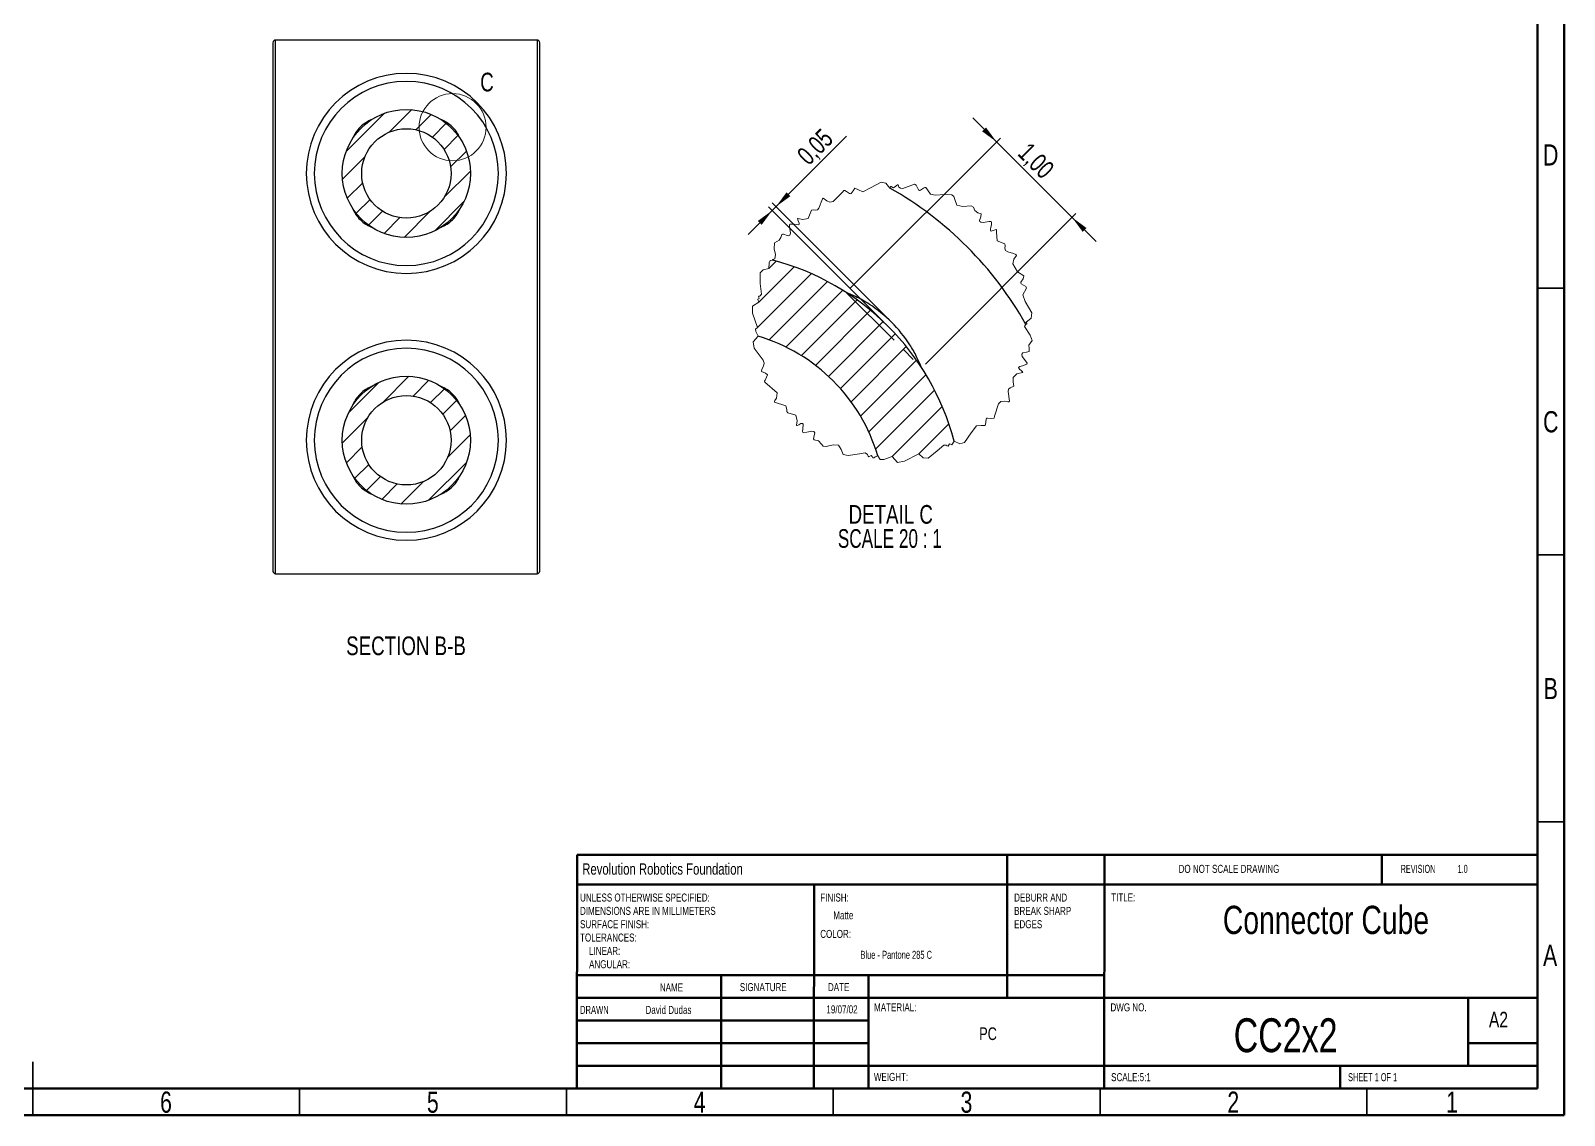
# Model space of a CAD drawing. Header units: millimetres. Extents: x 15 to 589, y 5 to 415.
# Drawn here: x 301.6 to 589, y 5 to 208.2 of the extents above; entities that cross this region are included whole.
import ezdxf

# ---------------------------------------------------------------- set-up
doc = ezdxf.new("R2010")
doc.units = ezdxf.units.MM
doc.linetypes.add('CENTERX2', pattern=[20.32, 12.7, -2.54, 2.54, -2.54])
doc.styles.add('SLDTEXTSTYLE0', font='TXT', dxfattribs={"width": 0.75})
doc.styles.add('SLDTEXTSTYLE1', font='TXT', dxfattribs={"width": 0.686449})
doc.styles.add('SLDTEXTSTYLE2', font='TXT', dxfattribs={"width": 0.625})
doc.styles.add('SLDTEXTSTYLE3', font='TXT', dxfattribs={"width": 0.6875})
doc.styles.add('SLDTEXTSTYLE4', font='TXT', dxfattribs={"width": 0.7})
doc.dimstyles.new('SLDDIMSTYLE7', dxfattribs={"dimtxt": 3.5, "dimasz": 3.302, "dimexe": 0, "dimexo": 0.0625, "dimgap": 0.875, "dimtad": 1, "dimlfac": 0.05, "dimrnd": 1e-09, "dimzin": 12, "dimdsep": 46, "dimtxsty": 'SLDTEXTSTYLE0', "dimsah": 1, "dimcen": 0.09, "dimadec": 0, "dimazin": 3, "dimtfac": 1, "dimtmove": 0, "dimatfit": 0, "dimfxl": 0, "dimfrac": 2, "dimtolj": 1, "dimtzin": 12, "dimarcsym": 0})
doc.dimstyles.new('SLDDIMSTYLE8', dxfattribs={"dimtxt": 3.5, "dimasz": 3.302, "dimexe": 0, "dimexo": 0.0625, "dimgap": 0.875, "dimtad": 1, "dimlfac": 0.05, "dimrnd": 1e-09, "dimdsep": 46, "dimtxsty": 'SLDTEXTSTYLE0', "dimsah": 1, "dimcen": 0.09, "dimadec": 0, "dimazin": 2, "dimtfac": 1, "dimtmove": 0, "dimatfit": 0, "dimfxl": 0, "dimfrac": 2, "dimtolj": 1, "dimtzin": 12, "dimarcsym": 0})

# ---------------------------------------------------------------- blocks, each defined once
blk = doc.blocks.new('SW_NOTE_0_1')
at = {"color": 0, "linetype": 'Continuous', "lineweight": 0, "char_height": 1.5, "attachment_point": 1, "style": 'SLDTEXTSTYLE0'}
for s, insert in [('UNLESS OTHERWISE SPECIFIED:', (0, 1.93)), ('DIMENSIONS ARE IN MILLIMETERS', (0, -0.57)), ('TOLERANCES:', (0, -5.57)), ('SURFACE FINISH:', (0, -3.07)), ('LINEAR:', (1.69, -8.07)), ('ANGULAR:', (1.69, -10.57))]:
    blk.add_mtext(s, dxfattribs=dict(at, insert=insert))
blk = doc.blocks.new('SW_NOTE_0_2')
at = {"color": 0, "linetype": 'Continuous', "lineweight": 0, "char_height": 1.5, "attachment_point": 1, "style": 'SLDTEXTSTYLE0'}
for s, insert in [('DEBURR AND', (0, 1.93)), ('BREAK SHARP', (0, -0.57)), ('EDGES', (0, -3.07))]:
    blk.add_mtext(s, dxfattribs=dict(at, insert=insert))
blk = doc.blocks.new('SW_HATCH_0')
at = {"color": 0, "linetype": 'Continuous', "lineweight": 18}
for p, q in [((0, 0), (-1.44, -1.44)), ((6.59, -2.39), (-3.54, -12.52)), ((3.39, -1.1), (-3.27, -7.76)), ((9.6, -3.87), (-1.34, -14.81)), ((12.44, -5.52), (1.8, -16.16)), ((15.12, -7.33), (4.68, -17.77)), ((17.65, -9.29), (7.33, -19.61)), ((20.03, -11.4), (9.77, -21.66)), ((22.25, -13.67), (11.99, -23.93)), ((24.33, -16.08), (13.99, -26.42)), ((26.26, -18.64), (15.78, -29.12)), ((28.03, -21.36), (17.33, -32.06)), ((29.64, -24.24), (18.62, -35.26)), ((31.08, -27.29), (21.67, -36.7)), ((32.33, -30.53), (26.67, -36.19))]:
    blk.add_line(p, q, dxfattribs=at)
blk = doc.blocks.new('_D_28')
at = {"color": 7, "linetype": 'Continuous', "lineweight": 0}
for p, q in [((482.62, 187.4), (478.13, 191.89)), ((455.13, 159.92), (483.32, 188.11)), ((482.62, 187.4), (496.76, 173.26)), ((469.28, 145.77), (497.47, 173.96)), ((496.76, 173.26), (501.25, 168.77))]:
    blk.add_line(p, q, dxfattribs=at)
at = {"color": 7, "linetype": 'Continuous', "lineweight": 18}
for points in [[(482.62, 187.4), (480.64, 190.09), (479.92, 189.37)], [(496.76, 173.26), (498.73, 170.56), (499.45, 171.28)]]:
    blk.add_solid(points, dxfattribs=at)
at = {"color": 7, "linetype": 'Continuous', "lineweight": 18, "insert": (488.85, 187.54), "char_height": 3.5, "attachment_point": 1, "rotation": 315, "style": 'SLDTEXTSTYLE0'}
blk.add_mtext('1,00', dxfattribs=at)
blk = doc.blocks.new('_D_29')
at = {"color": 7, "linetype": 'Continuous', "lineweight": 0}
for p, q in [((441.27, 175.27), (454.51, 188.51)), ((462.24, 154.3), (440.57, 175.98)), ((440.56, 174.56), (436.07, 170.07)), ((461.54, 153.59), (439.86, 175.27)), ((441.27, 175.27), (440.56, 174.56))]:
    blk.add_line(p, q, dxfattribs=at)
at = {"color": 7, "linetype": 'Continuous', "lineweight": 18}
for points in [[(441.27, 175.27), (443.97, 177.24), (443.25, 177.96)], [(440.56, 174.56), (437.87, 172.59), (438.59, 171.87)]]:
    blk.add_solid(points, dxfattribs=at)
at = {"color": 7, "linetype": 'Continuous', "lineweight": 18, "insert": (444.92, 185.3), "char_height": 3.5, "attachment_point": 1, "rotation": 45, "style": 'SLDTEXTSTYLE0'}
blk.add_mtext('0,05', dxfattribs=at)
blk = doc.blocks.new('SW_NOTE_0_3')
at = {"color": 0, "linetype": 'Continuous', "lineweight": 0, "char_height": 3.5, "attachment_point": 2}
for s, insert, style in [('DETAIL C', (9.68, 4.51), 'SLDTEXTSTYLE0'), ('SCALE 20 : 1', (9.51, -0.01), 'SLDTEXTSTYLE3')]:
    blk.add_mtext(s, dxfattribs=dict(at, insert=insert, style=style))

msp = doc.modelspace()

# ---------------------------------------------------------------- hatches: boundary and pattern name
at = {"linetype": 'Continuous', "lineweight": 18}
h = msp.add_hatch(dxfattribs=at)
h.set_pattern_fill('ANSI31', style=0)
edge = h.paths.add_edge_path(flags=0)
edge.add_arc((372.0039, 181.4977), 12, 0, 360)
edge = h.paths.add_edge_path(flags=0)
edge.add_arc((372.0039, 181.4977), 8.375, 0, 360)
h = msp.add_hatch(dxfattribs=at)
h.set_pattern_fill('ANSI31', style=0)
edge = h.paths.add_edge_path(flags=0)
edge.add_arc((372.0039, 131.4977), 12, 0, 360)
edge = h.paths.add_edge_path(flags=0)
edge.add_arc((372.0039, 131.4977), 8.375, 0, 360)

# ---------------------------------------------------------------- linework, layer by layer
at = {"color": 7, "linetype": 'Continuous', "lineweight": 70}
for p, q in [((589, 415), (589, 5)), ((584, 410), (584, 10)), ((584, 10), (20, 10)), ((589, 5), (15, 5))]:
    msp.add_line(p, q, dxfattribs=at)
at = {"color": 7, "linetype": 'Continuous', "lineweight": 25}
for p, q in [((347.0039, 205.9977), (347.0039, 181.4977)), ((396.5039, 206.4977), (347.5039, 206.4977)), ((347.5039, 181.4977), (347.5039, 206.4977)), ((396.5039, 206.4977), (396.5039, 181.4977)), ((397.0039, 181.4977), (397.0039, 205.9977)), ((347.0039, 181.4977), (347.0039, 131.4977)), ((347.5039, 131.4977), (347.5039, 181.4977)), ((396.5039, 181.4977), (396.5039, 131.4977)), ((397.0039, 131.4977), (397.0039, 181.4977)), ((347.0039, 131.4977), (347.0039, 106.9977)), ((347.5039, 106.4977), (347.5039, 131.4977)), ((396.5039, 131.4977), (396.5039, 106.4977)), ((397.0039, 106.9977), (397.0039, 131.4977)), ((347.5039, 106.4977), (396.5039, 106.4977))]:
    msp.add_line(p, q, dxfattribs=at)
at = {"color": 7, "linetype": 'CENTERX2', "lineweight": 18}
msp.add_line((454.4273, 159.2099), (468.5694, 145.0677), dxfattribs=at)
at = {"color": 7, "linetype": 'Continuous', "lineweight": 35}
for p, q in [((584, 160), (589, 160)), ((584, 110), (589, 110)), ((584, 60), (589, 60)), ((302, 5), (302, 15)), ((302, 10), (302, 5)), ((352, 10), (352, 5)), ((402, 10), (402, 5)), ((452, 10), (452, 5)), ((502, 10), (502, 5)), ((552, 10), (552, 5))]:
    msp.add_line(p, q, dxfattribs=at)
at = {"color": 7, "linetype": 'Continuous', "lineweight": 50}
for p, q in [((404, 53.8388), (403.9762, 10)), ((404, 53.8388), (584, 53.8388)), ((484.6, 53.8388), (484.5854, 26.9563)), ((502.8, 53.8388), (502.7762, 9.9465)), ((554.797, 48.2259), (554.8, 53.8388)), ((583.997, 48.2259), (403.997, 48.2259)), ((448.3959, 48.2259), (448.3752, 9.9759)), ((502.8, 31.25), (404, 31.25)), ((430.991, 31.25), (430.991, 10)), ((458.6, 10), (458.6, 31.25)), ((458.6, 27), (404, 27)), ((458.6, 27), (584, 27)), ((571, 14.25), (571, 27)), ((458.6, 22.7499), (404, 22.7499)), ((458.6, 18.5), (404, 18.5)), ((584, 18.5), (571, 18.5)), ((404, 14.25), (584, 14.25)), ((547, 10), (547, 14.25))]:
    msp.add_line(p, q, dxfattribs=at)
at = {"color": 7, "linetype": 'Continuous', "lineweight": 18, "flags": 128}
msp.add_lwpolyline([(488.2125, 153.5181), (488.1103, 153.591), (489.0737, 154.382), (489.2015, 155.3988), (487.9787, 157.5217), (487.4977, 158.7726), (488.1914, 160.017), (488.1807, 160.1761), (488.064, 160.312), (487.6312, 160.5433), (487.2228, 160.7869), (487.1365, 160.9381), (487.1649, 161.117), (487.5951, 161.7384), (487.727, 162.2936), (486.5517, 163.087), (485.6293, 164.5729), (485.8693, 165.4313), (486.3679, 166.098), (486.2148, 166.3122), (485.8071, 166.4758), (484.7292, 166.8208), (484.3094, 167.0869), (484.1356, 167.4715), (484.196, 167.9472), (484.1692, 168.3281), (482.7374, 168.8727), (482.5693, 170.4808), (482.5753, 170.98), (482.3493, 170.9078), (481.5714, 170.6595), (481.4673, 170.773), (481.4643, 171.0876), (481.6455, 171.9378), (481.681, 172.293), (481.5827, 172.4837), (481.222, 172.4781), (480.1184, 172.2758), (479.6363, 172.376), (479.4882, 172.4975), (479.432, 172.6696), (479.6567, 173.3702), (479.7175, 173.9394), (479.0901, 174.1393), (478.5566, 174.5525), (478.299, 175.1777), (477.8149, 175.4451), (476.2806, 175.2938), (475.1418, 175.5345), (474.7828, 176.6256), (474.6046, 177.1746), (474.1906, 177.4773), (472.9192, 177.5374), (471.1083, 177.4086), (470.2311, 177.5852), (469.6887, 178.4111), (469.3715, 178.8598), (469.1533, 178.8624), (468.8889, 178.7125), (468.3336, 178.3508), (468.1535, 178.325), (468.0043, 178.4136), (467.769, 178.8251), (467.5463, 179.2914), (467.2516, 179.5055), (465.0142, 178.6692), (464.6075, 178.7112), (464.3032, 178.9491), (464.151, 179.3556), (464.07, 179.3664), (463.4712, 178.898), (463.3018, 178.8271), (463.1409, 178.8475), (462.8678, 179.0601), (462.7937, 179.0584), (462.7273, 178.9917), (462.6073, 178.7484), (461.8764, 179.6435), (460.9713, 179.8662), (459.0043, 178.7787), (457.5351, 178.0588), (456.7248, 178.4245), (456.0404, 178.7362), (455.7029, 178.2651), (455.3716, 177.7167), (455.2251, 177.6711), (455.0551, 177.7173), (454.4773, 178.1152), (454.197, 178.2746), (453.956, 178.2738), (453.7036, 177.9918), (451.9787, 176.2288), (451.3775, 176.0895), (450.7928, 176.3507), (450.1061, 176.8354), (449.9568, 176.7439), (449.3254, 174.9836), (449.0486, 174.6682), (448.6604, 174.5869), (448.2251, 174.6495), (447.9015, 174.5872), (447.2741, 173.0487), (446.317, 172.8347), (445.3382, 173.0839), (445.3092, 173.0657), (445.2947, 173.0339), (445.4265, 172.6261), (445.6135, 172.1689), (445.6332, 171.9939), (445.5624, 171.8913), (444.6821, 171.9652), (443.8449, 172.0146), (443.7819, 171.8576), (443.8134, 171.6138), (444.0165, 170.2776), (443.8649, 169.9092), (443.6397, 169.8102), (443.3335, 169.8709), (442.6777, 170.119), (442.5027, 170.1377), (442.3749, 170.0785), (442.1973, 169.5111), (441.8795, 168.9653), (440.9705, 168.4639), (440.9545, 167.3633), (441.1807, 166.3141), (441.0417, 165.5155), (440.6596, 165.3609), (440.6336, 165.3478), (440.6276, 165.3242), (440.6577, 165.2546), (440.1547, 165.1577), (439.9753, 164.7228), (439.9107, 163.6993), (438.8865, 163.4488), (438.2753, 162.8638), (438.3175, 160.8557), (438.553, 158.8482), (438.2935, 158.5782), (438.0927, 158.4842), (438.0242, 158.4323), (438.0092, 158.3668), (438.142, 158.1448), (438.1416, 158.0977), (438.1072, 158.0594), (437.983, 157.997), (437.894, 157.9485), (437.8584, 157.8854), (438.0771, 157.3756), (436.8953, 156.5981), (436.8957, 155.2987), (437.8097, 152.618), (437.4391, 152.2998), (437.4963, 151.8548), (437.927, 150.9769), (436.9798, 149.9536), (437.1921, 148.7527), (438.8879, 146.5074), (439.0734, 145.9673), (438.9131, 145.378), (438.5885, 144.8069), (438.576, 144.3724), (439.3174, 144.0413), (439.6619, 143.7584), (439.5131, 143.2995), (439.2109, 142.7841), (439.144, 142.5549), (439.2051, 142.3699), (441.5094, 140.3845), (441.3526, 139.3832), (441.0398, 138.9398), (440.9628, 138.7627), (440.9926, 138.6259), (443.1025, 137.9547), (443.3225, 137.2514), (443.3171, 136.8688), (443.4921, 136.6494), (445.0134, 136.1937), (445.2689, 135.1121), (445.1251, 134.298), (445.1619, 134.2557), (445.2323, 134.2556), (445.5387, 134.3981), (445.9537, 134.6217), (446.2572, 134.6589), (446.3411, 134.5053), (446.2823, 133.5834), (446.2551, 133.1305), (446.3576, 132.8765), (447.0401, 133.0179), (447.9948, 133.2294), (448.375, 133.1416), (448.5426, 132.8861), (448.3533, 132.0563), (448.3124, 131.7811), (448.4002, 131.602), (449.2615, 131.4215), (449.7997, 130.7461), (450.1272, 130.3651), (450.6515, 130.3288), (451.9744, 130.6253), (452.9978, 130.5641), (453.4877, 129.7769), (453.8753, 128.8546), (454.7986, 128.6418), (456.9037, 128.985), (457.9872, 129.116), (458.3967, 128.8182), (458.5371, 128.5486), (458.6935, 128.4016), (459.1343, 128.6409), (459.2908, 128.4699), (459.4318, 128.2234), (459.6333, 128.2282), (459.8747, 128.3885), (460.3364, 128.5675), (460.7775, 127.9048), (461.5087, 127.9089), (463.0145, 128.4314), (464.0226, 127.3331), (465.378, 127.5601), (468.0207, 128.9474), (468.8797, 128.2191), (469.7799, 128.1388), (471.4747, 129.4916), (472.6963, 130.6078), (473.1392, 130.5857), (473.3747, 130.4575), (473.5657, 130.4152), (473.697, 130.6807), (473.7414, 130.7702), (473.8055, 130.8092), (473.9927, 130.7362), (474.2404, 130.6501), (474.6546, 131.3193), (475.7086, 130.8532), (476.6145, 131.0601), (477.8739, 132.9134), (478.8477, 134.2238), (479.7273, 134.2772), (480.4912, 134.2941), (480.592, 134.8485), (480.628, 135.4973), (480.7285, 135.6144), (480.8929, 135.6587), (481.5802, 135.5726), (482.1361, 135.6428), (482.2466, 135.9915), (482.9615, 138.3474), (483.4226, 138.7592), (484.0502, 138.8193), (484.6891, 138.671), (484.9082, 138.6768), (485.0162, 138.8063), (484.7876, 140.6313), (484.8685, 141.0531), (485.148, 141.3239), (485.8607, 141.6528), (485.7434, 142.42), (485.7163, 143.2881), (486.4203, 143.9439), (487.4522, 144.1709), (487.5014, 144.2254), (487.4409, 144.3473), (487.2647, 144.5067), (486.8785, 144.8279), (486.7492, 144.9809), (486.7239, 145.1129), (486.9759, 145.3126), (487.4612, 145.4619), (488.3041, 145.781), (488.3344, 145.9385), (488.2272, 146.131), (487.4241, 147.2014), (487.3443, 147.6186), (487.5267, 147.8877), (488.193, 148.0006), (488.7359, 148.1592), (488.6919, 148.6997), (488.6595, 149.3466), (489.2704, 150.212), (488.8797, 151.18), (487.8546, 152.7984), (488.0532, 153.1236), (488.1022, 153.1593), (488.1343, 153.1943), (488.1075, 153.2185), (488.2606, 153.3342), (488.2915, 153.4257), (488.2125, 153.5181)], dxfattribs=at)
at = {"color": 7, "linetype": 'Continuous', "lineweight": 18}
msp.add_circle((380.666, 190.1599), 6.2899, dxfattribs=at)
at = {"color": 7, "linetype": 'Continuous', "lineweight": 25}
for centre, radius in [((372.0039, 181.4977), 12), ((372.0039, 181.4977), 8.375), ((372.0039, 131.4977), 12), ((372.0039, 131.4977), 8.375)]:
    msp.add_circle(centre, radius, dxfattribs=at)
for centre, radius, start, end in [((347.5039, 205.9977), 0.5, 90, 180), ((396.5039, 205.9977), 0.5, 0, 90), ((372.0039, 181.4977), 18.75, 90, 180), ((372.0039, 181.4977), 17.25, 180, 90), ((372.0039, 181.4977), 17.25, 90, 180), ((372.0039, 181.4977), 18.75, 0, 90), ((372.0039, 181.4977), 18.75, 180, 0), ((429.5232, 120.2025), 67.2472, 29.40403, 60.529345), ((428.5787, 119.1567), 47.6542, 14.787082, 75.316942), ((372.0039, 131.4977), 18.75, 0, 180), ((428.5995, 119.2399), 33.0793, 16.378165, 73.621828), ((372.0039, 131.4977), 17.25, 0, 270), ((372.0039, 131.4977), 18.75, 180, 270), ((372.0039, 131.4977), 18.75, 270, 0), ((372.0039, 131.4977), 17.25, 270, 0), ((347.5039, 106.9977), 0.5, 180, 270), ((396.5039, 106.9977), 0.5, 270, 0)]:
    msp.add_arc(centre, radius, start, end, dxfattribs=at)
for points, knots in [([(365.4713, 191.5642), (365.3262, 191.5062), (365.1371, 191.4235), (364.7651, 191.2339), (364.5745, 191.125), (364.0166, 190.7657), (363.6628, 190.4826), (363.0217, 189.8426), (362.7346, 189.4807), (362.3752, 188.9229), (362.2673, 188.735), (362.0786, 188.3658), (361.9953, 188.175), (361.9372, 188.0296)], [0, 0, 0, 0, 0.125, 0.125, 0.25, 0.25, 0.5, 0.5, 0.75, 0.75, 0.875, 0.875, 1, 1, 1, 1]), ([(382.0704, 188.0303), (382.0123, 188.1754), (381.9293, 188.3649), (381.7403, 188.7362), (381.632, 188.9262), (381.2724, 189.4847), (380.9864, 189.8408), (380.3467, 190.4798), (379.9933, 190.7647), (379.434, 191.125), (379.2426, 191.234), (378.87, 191.4236), (378.6814, 191.5062), (378.5364, 191.5642)], [0, 0, 0, 0, 0.125, 0.125, 0.25, 0.25, 0.5, 0.5, 0.75, 0.75, 0.875, 0.875, 1, 1, 1, 1]), ([(361.9374, 174.9651), (361.9954, 174.82), (362.0781, 174.6309), (362.2677, 174.2589), (362.3766, 174.0683), (362.7359, 173.5104), (363.019, 173.1566), (363.659, 172.5155), (364.0209, 172.2284), (364.5787, 171.8691), (364.7665, 171.7611), (365.1358, 171.5724), (365.3266, 171.4892), (365.472, 171.431)], [0, 0, 0, 0, 0.125, 0.125, 0.25, 0.25, 0.5, 0.5, 0.75, 0.75, 0.875, 0.875, 1, 1, 1, 1]), ([(378.5365, 171.4312), (378.6816, 171.4892), (378.8707, 171.5719), (379.2427, 171.7616), (379.4333, 171.8704), (379.9912, 172.2297), (380.345, 172.5128), (380.9861, 173.1528), (381.2732, 173.5147), (381.6325, 174.0725), (381.7405, 174.2604), (381.9291, 174.6296), (382.0124, 174.8204), (382.0706, 174.9658)], [0, 0, 0, 0, 0.125, 0.125, 0.25, 0.25, 0.5, 0.5, 0.75, 0.75, 0.875, 0.875, 1, 1, 1, 1]), ([(468.5675, 145.0724), (468.2659, 145.7723), (467.6222, 147.266), (465.8996, 150.2293), (463.0908, 153.7274), (459.4945, 156.6168), (456.5169, 158.3189), (455.0186, 158.9578), (454.432, 159.208)], [0, 0, 0, 0, 0.1113125, 0.23758574, 0.49999442, 0.76202378, 0.90682045, 1, 1, 1, 1]), ([(365.4713, 141.5641), (365.3262, 141.5061), (365.1371, 141.4235), (364.765, 141.2337), (364.5743, 141.1247), (364.0162, 140.7653), (363.6625, 140.4823), (363.0217, 139.8426), (362.7347, 139.4809), (362.3753, 138.923), (362.2674, 138.7352), (362.0787, 138.3659), (361.9954, 138.1751), (361.9372, 138.0296)], [0, 0, 0, 0, 0.125, 0.125, 0.25, 0.25, 0.5, 0.5, 0.75, 0.75, 0.875, 0.875, 1, 1, 1, 1]), ([(382.0703, 138.0303), (382.0123, 138.1754), (381.9297, 138.3645), (381.7399, 138.7366), (381.6309, 138.9273), (381.2714, 139.4854), (380.9885, 139.839), (380.3488, 140.4799), (379.987, 140.7669), (379.4292, 141.1262), (379.2414, 141.2342), (378.8721, 141.4229), (378.6812, 141.5062), (378.5358, 141.5644)], [0, 0, 0, 0, 0.125, 0.125, 0.25, 0.25, 0.5, 0.5, 0.75, 0.75, 0.875, 0.875, 1, 1, 1, 1]), ([(361.9374, 124.9651), (361.9955, 124.82), (362.0785, 124.6305), (362.2675, 124.2592), (362.3758, 124.0692), (362.7353, 123.5106), (363.0213, 123.1546), (363.6611, 122.5156), (364.0145, 122.2307), (364.5738, 121.8704), (364.7651, 121.7615), (365.1378, 121.5718), (365.3264, 121.4892), (365.4713, 121.4312)], [0, 0, 0, 0, 0.125, 0.125, 0.25, 0.25, 0.5, 0.5, 0.75, 0.75, 0.875, 0.875, 1, 1, 1, 1]), ([(378.5365, 121.4313), (378.6816, 121.4893), (378.8707, 121.5719), (379.2428, 121.7617), (379.4335, 121.8707), (379.9915, 122.2301), (380.3452, 122.5131), (380.9861, 123.1528), (381.2731, 123.5146), (381.6324, 124.0724), (381.7404, 124.2602), (381.9291, 124.6295), (382.0124, 124.8203), (382.0706, 124.9658)], [0, 0, 0, 0, 0.125, 0.125, 0.25, 0.25, 0.5, 0.5, 0.75, 0.75, 0.875, 0.875, 1, 1, 1, 1])]:
    msp.add_open_spline(points, degree=3, knots=knots, dxfattribs=at)

# ---------------------------------------------------------------- block references
at = {"color": 7, "linetype": 'Continuous', "lineweight": 18}
msp.add_blockref('SW_HATCH_0', (441.3472, 165.1357), dxfattribs=at)
at = {"color": 7, "linetype": 'Continuous', "lineweight": 0}
for name, p in [('SW_NOTE_0_3', (453.0975, 114.8493)), ('SW_NOTE_0_1', (404.5535, 44.6323)), ('SW_NOTE_0_2', (485.8944, 44.6323))]:
    msp.add_blockref(name, p, dxfattribs=at)

# ---------------------------------------------------------------- texts
at = {"color": 7, "linetype": 'Continuous', "lineweight": 18, "insert": (385.843, 200.3694), "char_height": 3.5, "attachment_point": 1, "style": 'SLDTEXTSTYLE0'}
msp.add_mtext('C', dxfattribs=at)
at = {"color": 7, "linetype": 'Continuous', "lineweight": 0}
for s, insert, char_height, attachment_point, style in [('D', (586.4527, 186.9521), 3.9687, 2, 'SLDTEXTSTYLE0'), ('C', (586.4587, 136.9521), 3.9687, 2, 'SLDTEXTSTYLE0'), ('SECTION B-B', (371.9371, 94.7337), 3.5, 2, 'SLDTEXTSTYLE0'), ('B', (586.4706, 86.9521), 3.9687, 2, 'SLDTEXTSTYLE0'), ('Revolution Robotics Foundation', (404.9633, 52.2115), 2.116667, 1, 'SLDTEXTSTYLE0'), ('DO NOT SCALE DRAWING', (516.7146, 51.9368), 1.5, 1, 'SLDTEXTSTYLE0'), ('REVISION           1.0', (558.3272, 51.9368), 1.5, 1, 'SLDTEXTSTYLE2'), ('FINISH:', (449.5643, 46.5659), 1.5, 1, 'SLDTEXTSTYLE0'), ('TITLE:', (504.0902, 46.5762), 1.5, 1, 'SLDTEXTSTYLE0'), ('Matte', (452.0046, 43.2376), 1.4986, 1, 'SLDTEXTSTYLE0'), ('Connector Cube', (544.3344, 44.2658), 5.291667, 2, 'SLDTEXTSTYLE0'), ('COLOR:', (449.5643, 39.7421), 1.5, 1, 'SLDTEXTSTYLE0'), ('Blue - Pantone 285 C', (463.799, 35.8264), 1.4986, 2, 'SLDTEXTSTYLE4'), ('A', (586.3397, 36.9521), 3.9687, 2, 'SLDTEXTSTYLE0'), ('NAME', (419.5061, 29.7158), 1.5, 1, 'SLDTEXTSTYLE0'), ('SIGNATURE', (434.4944, 29.7756), 1.5, 1, 'SLDTEXTSTYLE0'), ('DATE', (451.0078, 29.7756), 1.5, 1, 'SLDTEXTSTYLE0'), ('MATERIAL:', (459.6459, 25.9861), 1.5, 1, 'SLDTEXTSTYLE0'), ('DWG NO.', (503.953, 25.9861), 1.5, 1, 'SLDTEXTSTYLE0'), ('DRAWN', (404.5535, 25.5047), 1.5, 1, 'SLDTEXTSTYLE1'), ('David Dudas', (421.1253, 25.5032), 1.4986, 2, 'SLDTEXTSTYLE0'), ('19/07/02', (453.6465, 25.6028), 1.4986, 2, 'SLDTEXTSTYLE0'), ('CC2x2', (536.7731, 23.1814), 6.35, 2, 'SLDTEXTSTYLE0'), ('A2', (574.8712, 24.4064), 2.91042, 1, 'SLDTEXTSTYLE0'), ('PC', (481.0056, 21.4856), 2.38125, 2, 'SLDTEXTSTYLE0'), ('WEIGHT:', (459.6178, 12.9493), 1.4986, 1, 'SLDTEXTSTYLE0'), ('SCALE:5:1', (504.074, 12.9001), 1.5, 1, 'SLDTEXTSTYLE0'), ('SHEET 1 OF 1', (548.4783, 12.9001), 1.5, 1, 'SLDTEXTSTYLE3'), ('6', (326.96, 9.4521), 3.9687, 2, 'SLDTEXTSTYLE0'), ('5', (376.96, 9.4521), 3.9687, 2, 'SLDTEXTSTYLE0'), ('4', (426.96, 9.4521), 3.9687, 2, 'SLDTEXTSTYLE0'), ('3', (476.96, 9.4521), 3.9687, 2, 'SLDTEXTSTYLE0'), ('2', (526.96, 9.4521), 3.9687, 2, 'SLDTEXTSTYLE0'), ('1', (567.96, 9.4521), 3.9687, 2, 'SLDTEXTSTYLE0')]:
    msp.add_mtext(s, dxfattribs=dict(at, insert=insert, char_height=char_height, attachment_point=attachment_point, style=style))

# ---------------------------------------------------------------- dimensions: what is measured, and where the dimension line sits
at = {"color": 7, "linetype": 'Continuous', "lineweight": 18}
for base, p1, p2, angle, dimstyle, picture, middle in [((440.5649, 174.5617), (462.9505, 153.591), (462.2431, 152.8835), 45, 'SLDDIMSTYLE8', '_D_29', (451.3102, 185.3071)), ((496.7581, 173.2564), (454.4273, 159.2099), (468.5694, 145.0677), 315, 'SLDDIMSTYLE7', '_D_28', (488.8608, 181.1537))]:
    dim = msp.add_linear_dim(base=base, p1=p1, p2=p2, angle=angle, dimstyle=dimstyle, dxfattribs=at)
    dim.commit()
    dim.dimension.update_dxf_attribs({"geometry": picture, "text_midpoint": middle, "dimtype": 160})

doc.saveas('drawing.dxf')
